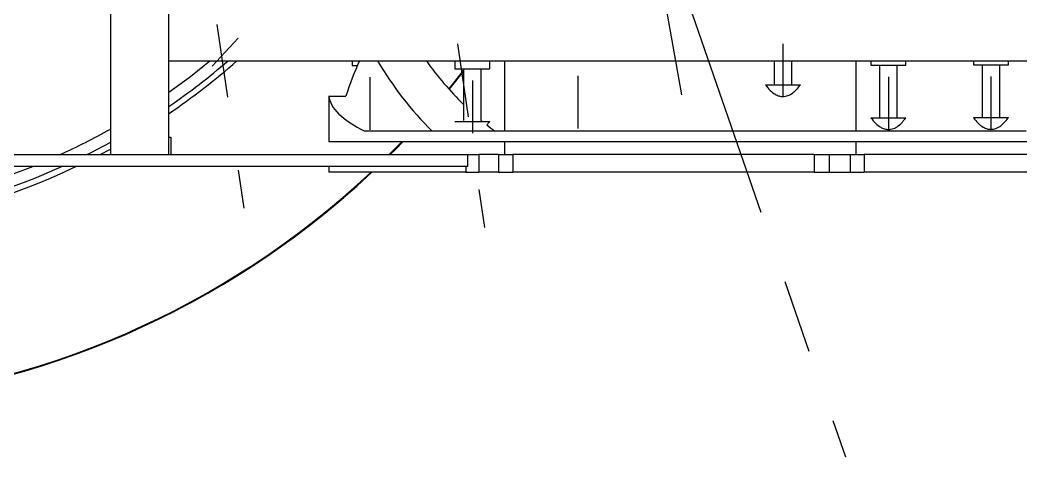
# Model space of a CAD drawing. Header units: millimetres. Extents: x -1795330 to -1787343, y -899964 to -866814.
# Drawn here: x -1787545.92 to -1787511.36, y -899919.78 to -899904.69 of the extents above; entities that cross this region are included whole.
import ezdxf

# ---------------------------------------------------------------- set-up
doc = ezdxf.new("R2010")
doc.units = ezdxf.units.MM
doc.linetypes.add('CENTERX2', pattern=[20.32, 12.7, -2.54, 2.54, -2.54])

msp = doc.modelspace()

# ---------------------------------------------------------------- linework, layer by layer
at = {"color": 7, "linetype": 'Continuous', "lineweight": 25}
for p, q in [((-1787542.798, -899888.529), (-1787542.798, -899909.337)), ((-1787540.774, -899909.337), (-1787540.774, -899888.635)), ((-1787534.445, -899906.099), (-1787534.445, -899906.256)), ((-1787534.445, -899906.256), (-1787534.266, -899906.256)), ((-1787530.905, -899906.099), (-1787530.905, -899906.375)), ((-1787529.691, -899906.375), (-1787529.691, -899906.099)), ((-1787529.186, -899906.099), (-1787529.186, -899908.527)), ((-1787519.879, -899906.099), (-1787519.879, -899906.926)), ((-1787519.272, -899906.926), (-1787519.272, -899906.099)), ((-1787517.045, -899908.527), (-1787517.045, -899906.099)), ((-1787516.541, -899906.099), (-1787516.541, -899906.244)), ((-1787516.541, -899906.244), (-1787515.327, -899906.244)), ((-1787516.237, -899906.244), (-1787516.237, -899908.065)), ((-1787515.63, -899908.065), (-1787515.63, -899906.244)), ((-1787515.327, -899906.244), (-1787515.327, -899906.099)), ((-1787513, -899906.099), (-1787513, -899906.239)), ((-1787513, -899906.239), (-1787511.796, -899906.239)), ((-1787512.697, -899906.239), (-1787512.697, -899908.06)), ((-1787512.09, -899908.06), (-1787512.09, -899906.239)), ((-1787511.796, -899906.239), (-1787511.786, -899906.239)), ((-1787511.786, -899906.239), (-1787511.786, -899906.099)), ((-1787530.905, -899906.375), (-1787529.691, -899906.375)), ((-1787530.601, -899906.375), (-1787530.601, -899908.162)), ((-1787529.994, -899908.162), (-1787529.994, -899906.375)), ((-1787520.183, -899906.926), (-1787518.969, -899906.926)), ((-1787535.256, -899907.313), (-1787535.256, -899908.891)), ((-1787535.256, -899907.313), (-1787535.252, -899907.313)), ((-1787519.577, -899907.331), (-1787519.574, -899907.331)), ((-1787519.577, -899907.331), (-1787519.574, -899907.331)), ((-1787530.904, -899908.196), (-1787529.691, -899908.196)), ((-1787529.8, -899908.311), (-1787529.691, -899908.196)), ((-1787516.541, -899908.065), (-1787515.327, -899908.065)), ((-1787513, -899908.06), (-1787511.796, -899908.06)), ((-1787511.796, -899908.06), (-1787511.786, -899908.06)), ((-1787515.935, -899908.47), (-1787515.932, -899908.47)), ((-1787515.935, -899908.47), (-1787515.932, -899908.47)), ((-1787512.395, -899908.465), (-1787512.392, -899908.465)), ((-1787512.395, -899908.465), (-1787512.392, -899908.465)), ((-1787540.774, -899908.73), (-1787540.711, -899908.73)), ((-1787540.711, -899908.73), (-1787540.711, -899909.337)), ((-1787529.186, -899908.891), (-1787529.186, -899909.337)), ((-1787517.045, -899909.337), (-1787517.045, -899908.891)), ((-1787543.15, -899909.337), (-1787542.798, -899909.149)), ((-1787530.455, -899909.741), (-1787530.455, -899909.337)), ((-1787530.455, -899909.337), (-1787530.073, -899909.337)), ((-1787530.073, -899909.337), (-1787530.073, -899909.944)), ((-1787529.394, -899909.337), (-1787530.073, -899909.337)), ((-1787529.394, -899909.337), (-1787529.394, -899909.944)), ((-1787529.394, -899909.337), (-1787528.902, -899909.337)), ((-1787528.902, -899909.337), (-1787528.902, -899909.944)), ((-1787518.497, -899909.337), (-1787518.497, -899909.944)), ((-1787518.497, -899909.337), (-1787517.978, -899909.337)), ((-1787517.978, -899909.337), (-1787517.978, -899909.944)), ((-1787517.978, -899909.337), (-1787517.256, -899909.337)), ((-1787517.256, -899909.337), (-1787517.256, -899909.944)), ((-1787517.256, -899909.337), (-1787516.766, -899909.337)), ((-1787516.766, -899909.337), (-1787516.766, -899909.944)), ((-1787535.256, -899909.741), (-1787535.256, -899909.944)), ((-1787535.256, -899909.944), (-1787535.252, -899909.944)), ((-1787535.252, -899909.741), (-1787535.252, -899909.944)), ((-1787530.53, -899909.741), (-1787530.53, -899909.944)), ((-1787530.53, -899909.944), (-1787530.073, -899909.944)), ((-1787529.394, -899909.944), (-1787530.073, -899909.944)), ((-1787529.394, -899909.944), (-1787528.902, -899909.944)), ((-1787518.497, -899909.944), (-1787517.978, -899909.944)), ((-1787517.978, -899909.944), (-1787517.256, -899909.944)), ((-1787517.256, -899909.944), (-1787516.766, -899909.944))]:
    msp.add_line(p, q, dxfattribs=at)
at = {"color": 7, "linetype": 'CENTERX2'}
for p, q in [((-1787541.341, -899889.766), (-1787538.195, -899911.186)), ((-1787524.515, -899890.458), (-1787539.288, -899906.285)), ((-1787533.028, -899890.437), (-1787529.882, -899911.857)), ((-1787524.493, -899899.321), (-1787517.413, -899919.781)), ((-1787524.493, -899899.321), (-1787523.079, -899907.268))]:
    msp.add_line(p, q, dxfattribs=at)
at = {"color": 7, "linetype": 'Continuous'}
for p, q in [((-1787519.576, -899905.51), (-1787519.576, -899907.331)), ((-1787533.838, -899906.66), (-1787533.838, -899908.482)), ((-1787530.298, -899906.78), (-1787530.298, -899908.601)), ((-1787526.656, -899906.616), (-1787526.656, -899908.437)), ((-1787515.934, -899906.649), (-1787515.934, -899908.47)), ((-1787512.393, -899906.644), (-1787512.393, -899908.465))]:
    msp.add_line(p, q, dxfattribs=at)
at = {"color": 7, "linetype": 'Continuous', "lineweight": 25, "flags": 128}
for points in [[(-1787540.774, -899906.099), (-1787540.576, -899906.099), (-1787540.217, -899906.099), (-1787539.79, -899906.099), (-1787539.297, -899906.099), (-1787538.741, -899906.099), (-1787538.123, -899906.099), (-1787537.445, -899906.099), (-1787536.711, -899906.099), (-1787535.924, -899906.099), (-1787535.086, -899906.099), (-1787534.2, -899906.099), (-1787533.271, -899906.099), (-1787532.302, -899906.099), (-1787531.297, -899906.099), (-1787530.259, -899906.099), (-1787529.193, -899906.099), (-1787528.103, -899906.099), (-1787526.994, -899906.099), (-1787525.869, -899906.099), (-1787524.733, -899906.099), (-1787523.591, -899906.099), (-1787522.447, -899906.099), (-1787521.306, -899906.099), (-1787520.171, -899906.099), (-1787519.049, -899906.099), (-1787517.942, -899906.099), (-1787516.856, -899906.099), (-1787515.795, -899906.099), (-1787514.762, -899906.099), (-1787513.762, -899906.099), (-1787512.8, -899906.099), (-1787511.878, -899906.099), (-1787511, -899906.099)], [(-1787540.774, -899907.18), (-1787540.035, -899906.637), (-1787539.359, -899906.099)], [(-1787531.111, -899907.075), (-1787531.02, -899906.963), (-1787530.601, -899906.435)], [(-1787531.097, -899907.09), (-1787531.004, -899906.976), (-1787530.601, -899906.468)], [(-1787531.097, -899907.09), (-1787531.003, -899906.976), (-1787530.601, -899906.469)], [(-1787535.256, -899907.313), (-1787535.254, -899907.313), (-1787535.234, -899907.313), (-1787535.193, -899907.313), (-1787535.13, -899907.313), (-1787535.045, -899907.313), (-1787534.94, -899907.313), (-1787534.812, -899907.313), (-1787534.664, -899907.313)], [(-1787511.295, -899908.527), (-1787511.542, -899908.527), (-1787511.857, -899908.527), (-1787512.238, -899908.527), (-1787512.683, -899908.527), (-1787513.189, -899908.527), (-1787513.754, -899908.527), (-1787514.374, -899908.527), (-1787515.045, -899908.527), (-1787515.763, -899908.527), (-1787516.525, -899908.527), (-1787517.325, -899908.527), (-1787518.16, -899908.527), (-1787519.024, -899908.527), (-1787519.911, -899908.527), (-1787520.818, -899908.527), (-1787521.738, -899908.527), (-1787522.666, -899908.527), (-1787523.597, -899908.527), (-1787524.525, -899908.527), (-1787525.445, -899908.527), (-1787526.351, -899908.527), (-1787527.238, -899908.527), (-1787528.1, -899908.527), (-1787528.934, -899908.527), (-1787529.733, -899908.527), (-1787530.494, -899908.527), (-1787531.211, -899908.527), (-1787531.88, -899908.527), (-1787532.498, -899908.527), (-1787533.061, -899908.527), (-1787533.565, -899908.527), (-1787534.008, -899908.527)], [(-1787511.18, -899908.527), (-1787511.388, -899908.527), (-1787511.666, -899908.527), (-1787512.013, -899908.527), (-1787512.427, -899908.527), (-1787512.905, -899908.527), (-1787513.444, -899908.527), (-1787514.041, -899908.527), (-1787514.693, -899908.527), (-1787515.395, -899908.527), (-1787516.144, -899908.527), (-1787516.935, -899908.527), (-1787517.763, -899908.527), (-1787518.623, -899908.527), (-1787519.509, -899908.527), (-1787520.418, -899908.527), (-1787521.343, -899908.527), (-1787522.278, -899908.527), (-1787523.218, -899908.527), (-1787524.158, -899908.527), (-1787525.092, -899908.527), (-1787526.013, -899908.527), (-1787526.918, -899908.527), (-1787527.799, -899908.527), (-1787528.652, -899908.527), (-1787529.473, -899908.527), (-1787530.254, -899908.527), (-1787530.993, -899908.527), (-1787531.685, -899908.527)], [(-1787542.798, -899908.916), (-1787543.497, -899909.285), (-1787543.6, -899909.337)], [(-1787523.115, -899908.891), (-1787524.045, -899908.891), (-1787524.969, -899908.891), (-1787525.882, -899908.891), (-1787526.778, -899908.891), (-1787527.654, -899908.891), (-1787528.502, -899908.891), (-1787529.319, -899908.891), (-1787530.1, -899908.891), (-1787530.84, -899908.891), (-1787531.534, -899908.891), (-1787532.179, -899908.891), (-1787532.771, -899908.891), (-1787533.306, -899908.891), (-1787533.781, -899908.891), (-1787534.194, -899908.891), (-1787534.541, -899908.891), (-1787534.822, -899908.891), (-1787535.034, -899908.891), (-1787535.176, -899908.891), (-1787535.247, -899908.891), (-1787535.256, -899908.891)], [(-1787533.168, -899909.337), (-1787532.961, -899909.13), (-1787532.729, -899908.891)], [(-1787533.139, -899909.337), (-1787532.947, -899909.144), (-1787532.7, -899908.891)], [(-1787533.138, -899909.337), (-1787532.946, -899909.144), (-1787532.699, -899908.891)], [(-1787510.975, -899908.891), (-1787510.984, -899908.891), (-1787511.055, -899908.891), (-1787511.197, -899908.891), (-1787511.409, -899908.891), (-1787511.69, -899908.891), (-1787512.037, -899908.891), (-1787512.45, -899908.891), (-1787512.925, -899908.891), (-1787513.46, -899908.891), (-1787514.052, -899908.891), (-1787514.697, -899908.891), (-1787515.391, -899908.891), (-1787516.131, -899908.891), (-1787516.911, -899908.891), (-1787517.728, -899908.891), (-1787518.577, -899908.891), (-1787519.452, -899908.891), (-1787520.349, -899908.891), (-1787521.262, -899908.891), (-1787522.186, -899908.891), (-1787523.115, -899908.891)], [(-1787546.64, -899909.337), (-1787545.811, -899909.337), (-1787544.957, -899909.337), (-1787544.083, -899909.337), (-1787543.194, -899909.337), (-1787542.297, -899909.337), (-1787541.396, -899909.337), (-1787540.498, -899909.337), (-1787539.608, -899909.337), (-1787538.731, -899909.337), (-1787537.874, -899909.337), (-1787537.042, -899909.337), (-1787536.239, -899909.337), (-1787535.472, -899909.337), (-1787534.745, -899909.337), (-1787534.062, -899909.337), (-1787533.428, -899909.337), (-1787532.846, -899909.337), (-1787532.322, -899909.337), (-1787531.857, -899909.337), (-1787531.454, -899909.337), (-1787531.117, -899909.337), (-1787530.848, -899909.337), (-1787530.648, -899909.337), (-1787530.518, -899909.337), (-1787530.459, -899909.337), (-1787530.455, -899909.337)], [(-1787518.497, -899909.337), (-1787519.292, -899909.337), (-1787520.119, -899909.337), (-1787520.972, -899909.337), (-1787521.845, -899909.337), (-1787522.734, -899909.337), (-1787523.632, -899909.337), (-1787524.534, -899909.337), (-1787525.434, -899909.337), (-1787526.327, -899909.337), (-1787527.206, -899909.337), (-1787528.066, -899909.337), (-1787528.902, -899909.337)], [(-1787511.083, -899909.337), (-1787511.849, -899909.337), (-1787512.575, -899909.337), (-1787513.256, -899909.337), (-1787513.888, -899909.337), (-1787514.466, -899909.337), (-1787514.988, -899909.337), (-1787515.45, -899909.337), (-1787515.848, -899909.337), (-1787516.181, -899909.337), (-1787516.446, -899909.337), (-1787516.641, -899909.337), (-1787516.766, -899909.337)], [(-1787546.64, -899909.741), (-1787545.811, -899909.741), (-1787544.957, -899909.741), (-1787544.083, -899909.741), (-1787543.194, -899909.741), (-1787542.297, -899909.741), (-1787541.396, -899909.741), (-1787540.498, -899909.741), (-1787539.608, -899909.741), (-1787538.731, -899909.741), (-1787537.874, -899909.741), (-1787537.042, -899909.741), (-1787536.239, -899909.741), (-1787535.472, -899909.741), (-1787534.745, -899909.741), (-1787534.062, -899909.741), (-1787533.428, -899909.741), (-1787532.846, -899909.741), (-1787532.322, -899909.741), (-1787531.857, -899909.741), (-1787531.454, -899909.741), (-1787531.117, -899909.741), (-1787530.848, -899909.741), (-1787530.648, -899909.741), (-1787530.518, -899909.741), (-1787530.459, -899909.741), (-1787530.455, -899909.741)], [(-1787530.53, -899909.944), (-1787530.559, -899909.944), (-1787530.66, -899909.944), (-1787530.831, -899909.944), (-1787531.073, -899909.944), (-1787531.383, -899909.944), (-1787531.76, -899909.944), (-1787532.2, -899909.944), (-1787532.702, -899909.944), (-1787533.261, -899909.944), (-1787533.876, -899909.944), (-1787534.54, -899909.944), (-1787535.252, -899909.944)], [(-1787518.497, -899909.944), (-1787519.292, -899909.944), (-1787520.119, -899909.944), (-1787520.972, -899909.944), (-1787521.845, -899909.944), (-1787522.734, -899909.944), (-1787523.632, -899909.944), (-1787524.534, -899909.944), (-1787525.434, -899909.944), (-1787526.327, -899909.944), (-1787527.206, -899909.944), (-1787528.066, -899909.944), (-1787528.902, -899909.944)], [(-1787511.083, -899909.944), (-1787511.849, -899909.944), (-1787512.575, -899909.944), (-1787513.256, -899909.944), (-1787513.888, -899909.944), (-1787514.466, -899909.944), (-1787514.988, -899909.944), (-1787515.45, -899909.944), (-1787515.848, -899909.944), (-1787516.181, -899909.944), (-1787516.446, -899909.944), (-1787516.641, -899909.944), (-1787516.766, -899909.944)]]:
    msp.add_lwpolyline(points, dxfattribs=at)
at = {"color": 7, "linetype": 'Continuous', "lineweight": 25}
for centre, radius, start, end in [((-1787554.214, -899888.134), 29.896, 4.3722, 313.1519), ((-1787554.215, -899888.134), 29.875, 4.2514, 313.1105), ((-1787554.214, -899888.134), 23.916, 2.9659, 295.3821), ((-1787554.201, -899888.134), 23.705, 3.1543, 294.2849), ((-1787554.199, -899888.134), 23.302, 179.9993, 291.9846), ((-1787554.214, -899888.134), 23.916, 304.1915, 311.3071), ((-1787554.201, -899888.134), 23.705, 304.4999, 310.7233), ((-1787554.199, -899888.134), 23.302, 294.5065, 299.2935), ((-1787554.213, -899888.134), 29.895, 270, 313.1522)]:
    msp.add_arc(centre, radius, start, end, dxfattribs=at)
for centre, major_axis, ratio, start_param, end_param in [((-1787523.116, -899911.057), (8.584, 8.586), 0.99998, 1.935432, 2.042619), ((-1787523.116, -899899.928), (8.586, -8.584), 0.99998, 4.460124, 4.71401), ((-1787523.116, -899899.928), (7.584, -7.582), 0.99998, 4.540056, 4.725023), ((-1787523.116, -899907.24), (12.14, 0), 0.24, 3.166617, 3.59907), ((-1787523.116, -899899.928), (7.584, -7.582), 0.99998, 4.801309, 4.80733), ((-1787523.116, -899899.928), (7.584, -7.582), 0.99998, 4.824489, 4.857322)]:
    msp.add_ellipse(centre, major_axis=major_axis, ratio=ratio, start_param=start_param, end_param=end_param, dxfattribs=at)
for points, knots in [([(-1787520.183, -899906.926), (-1787520.129, -899906.994), (-1787520.03, -899907.117), (-1787519.867, -899907.246), (-1787519.716, -899907.319), (-1787519.622, -899907.327), (-1787519.577, -899907.331)], [0, 0, 0, 0, 0.343225, 0.628154, 0.82141, 1, 1, 1, 1]), ([(-1787519.574, -899907.331), (-1787519.516, -899907.324), (-1787519.394, -899907.31), (-1787519.174, -899907.175), (-1787519.051, -899907.026), (-1787518.969, -899906.926)], [0, 0, 0, 0, 0.2291929, 0.4877765, 1, 1, 1, 1]), ([(-1787516.541, -899908.065), (-1787516.487, -899908.133), (-1787516.388, -899908.256), (-1787516.225, -899908.385), (-1787516.074, -899908.457), (-1787515.98, -899908.466), (-1787515.935, -899908.47)], [0, 0, 0, 0, 0.343225, 0.628154, 0.82141, 1, 1, 1, 1]), ([(-1787515.932, -899908.47), (-1787515.874, -899908.463), (-1787515.752, -899908.448), (-1787515.532, -899908.314), (-1787515.409, -899908.164), (-1787515.327, -899908.065)], [0, 0, 0, 0, 0.229193, 0.487777, 1, 1, 1, 1]), ([(-1787513, -899908.06), (-1787512.947, -899908.128), (-1787512.848, -899908.251), (-1787512.685, -899908.38), (-1787512.534, -899908.453), (-1787512.44, -899908.461), (-1787512.395, -899908.465)], [0, 0, 0, 0, 0.343225, 0.628154, 0.82141, 1, 1, 1, 1]), ([(-1787512.392, -899908.465), (-1787512.334, -899908.458), (-1787512.212, -899908.444), (-1787511.992, -899908.309), (-1787511.869, -899908.16), (-1787511.786, -899908.06)], [0, 0, 0, 0, 0.229193, 0.487777, 1, 1, 1, 1])]:
    msp.add_open_spline(points, degree=3, knots=knots, dxfattribs=at)

doc.saveas('drawing.dxf')
